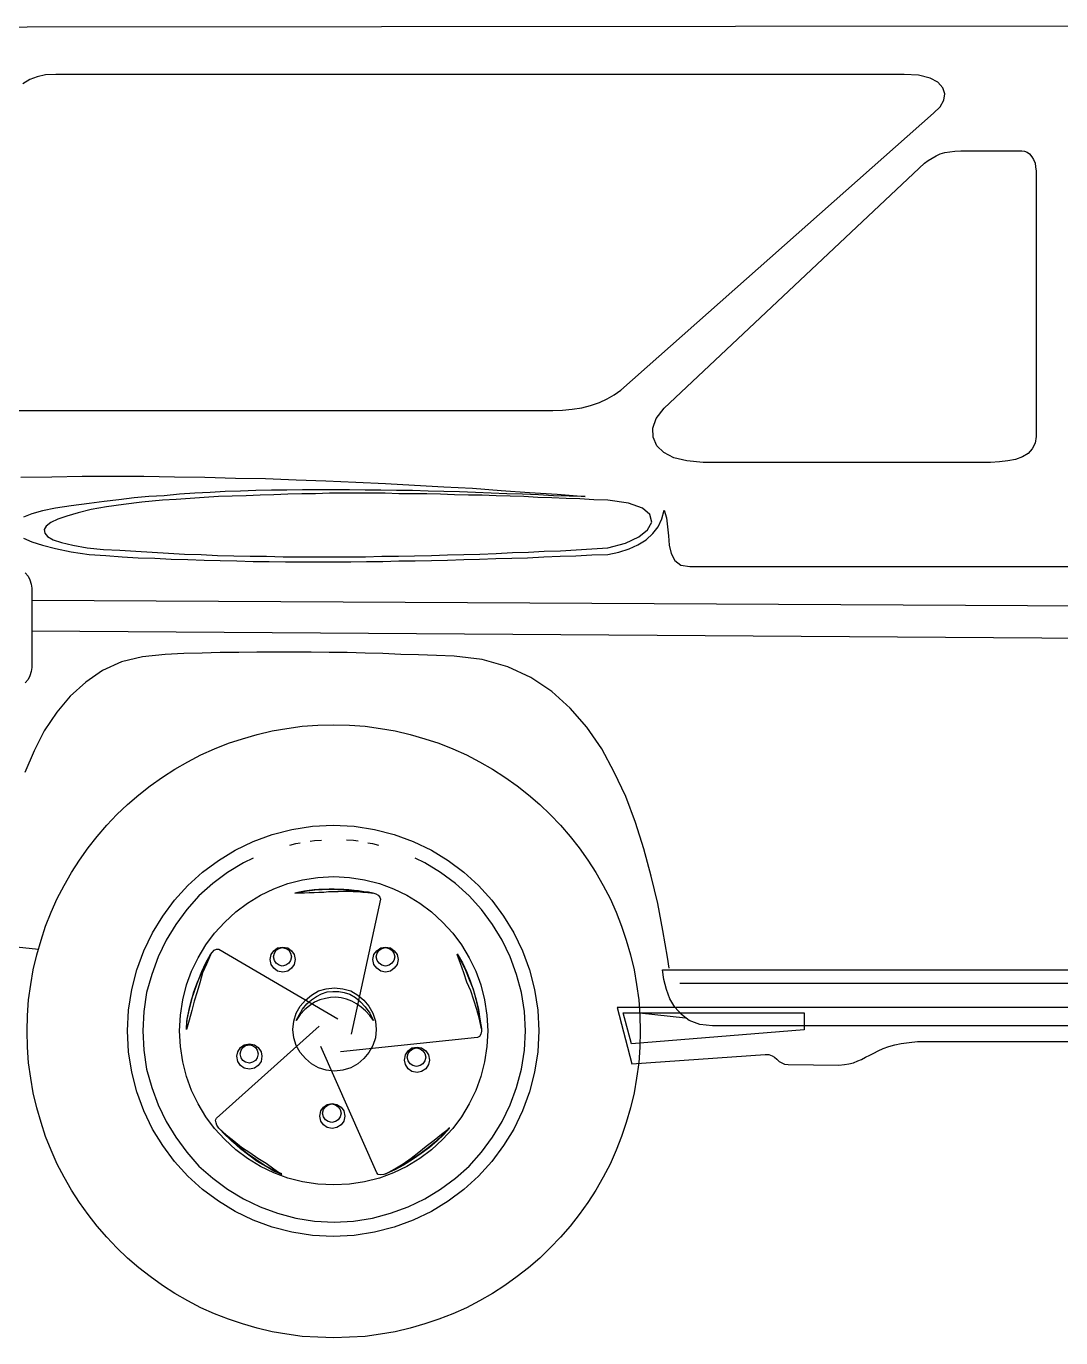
# Model space of a CAD drawing. Extents: x 81.2 to 102.2, y 189 to 198.5.
# Drawn here: x 98.773 to 99.991, y 194.16 to 195.705 of the extents above; entities that cross this region are included whole.
import ezdxf

# ---------------------------------------------------------------- set-up
doc = ezdxf.new("R2010")
doc.units = 0
doc.layers.get('0').update_dxf_attribs({"linetype": 'CONTINUOUS'})

msp = doc.modelspace()

# ---------------------------------------------------------------- linework, layer by layer
for p, q in [((100.0292, 195.7047), (98.7737, 195.7036)), ((98.7737, 195.7036), (98.7628, 195.703)), ((98.7857, 195.6452), (98.777, 195.642)), ((98.7955, 195.6474), (98.7857, 195.6452)), ((98.8075, 195.6479), (98.7955, 195.6474)), ((99.8067, 195.6479), (98.8075, 195.6479)), ((99.8236, 195.6469), (99.8067, 195.6479)), ((99.8373, 195.6436), (99.8236, 195.6469)), ((99.8465, 195.6387), (99.8373, 195.6436)), ((98.777, 195.642), (98.7688, 195.637)), ((99.8525, 195.6321), (99.8465, 195.6387)), ((99.8547, 195.625), (99.8525, 195.6321)), ((99.8493, 195.6098), (99.8536, 195.6174)), ((99.8536, 195.6174), (99.8547, 195.625)), ((99.4729, 195.276), (99.8416, 195.6021)), ((99.8416, 195.6021), (99.8493, 195.6098)), ((99.84, 195.5492), (99.8444, 195.552)), ((99.8444, 195.552), (99.8493, 195.5542)), ((99.8493, 195.5542), (99.8547, 195.5558)), ((99.8547, 195.5558), (99.8607, 195.5569)), ((99.8607, 195.5569), (99.8667, 195.5574)), ((99.8667, 195.5574), (99.8738, 195.558)), ((99.8738, 195.558), (99.9453, 195.558)), ((99.9453, 195.558), (99.9485, 195.5574)), ((99.9485, 195.5574), (99.9518, 195.5563)), ((99.9518, 195.5563), (99.9545, 195.5542)), ((99.9545, 195.5542), (99.9573, 195.5509)), ((99.9573, 195.5509), (99.9594, 195.5476)), ((99.5242, 195.2547), (99.8307, 195.5432)), ((99.8307, 195.5432), (99.8351, 195.5465)), ((99.8351, 195.5465), (99.84, 195.5492)), ((99.9594, 195.5476), (99.9611, 195.5432)), ((99.9611, 195.5432), (99.9616, 195.5389)), ((99.9616, 195.5389), (99.9622, 195.534)), ((99.9622, 195.534), (99.9622, 195.2215)), ((99.4653, 195.2705), (99.4729, 195.276)), ((99.4271, 195.2553), (99.4375, 195.258)), ((99.4375, 195.258), (99.4479, 195.2613)), ((99.4479, 195.2613), (99.4571, 195.2656)), ((99.4571, 195.2656), (99.4653, 195.2705)), ((98.5588, 195.252), (99.3928, 195.252)), ((99.3928, 195.252), (99.4042, 195.2525)), ((99.4042, 195.2525), (99.4157, 195.2536)), ((99.4157, 195.2536), (99.4271, 195.2553)), ((99.5106, 195.2313), (99.5149, 195.2427)), ((99.5149, 195.2427), (99.5242, 195.2547)), ((99.5111, 195.2204), (99.5106, 195.2313)), ((99.5155, 195.2105), (99.5111, 195.2204)), ((99.5237, 195.2024), (99.5155, 195.2105)), ((99.9611, 195.2133), (99.9578, 195.2067)), ((99.9622, 195.2215), (99.9611, 195.2133)), ((99.5357, 195.1964), (99.5237, 195.2024)), ((99.5509, 195.1925), (99.5357, 195.1964)), ((99.9463, 195.1974), (99.9382, 195.1942)), ((99.9529, 195.2013), (99.9463, 195.1974)), ((99.9578, 195.2067), (99.9529, 195.2013)), ((99.57, 195.1909), (99.5509, 195.1925)), ((99.9087, 195.1909), (99.57, 195.1909)), ((99.9191, 195.1915), (99.9087, 195.1909)), ((99.9289, 195.1925), (99.9191, 195.1915)), ((99.9382, 195.1942), (99.9289, 195.1925)), ((98.7661, 195.1734), (98.8026, 195.174)), ((98.8026, 195.174), (98.8386, 195.1745)), ((98.8386, 195.1745), (98.8752, 195.1745)), ((98.8752, 195.1745), (98.9112, 195.1745)), ((98.9112, 195.1745), (98.9472, 195.174)), ((98.9472, 195.174), (98.9832, 195.1734)), ((98.9832, 195.1734), (99.0191, 195.1724)), ((99.0191, 195.1724), (99.0546, 195.1718)), ((99.0546, 195.1718), (99.0906, 195.1702)), ((99.0906, 195.1702), (99.1255, 195.1691)), ((99.1255, 195.1691), (99.161, 195.1675)), ((99.161, 195.1675), (99.1959, 195.1658)), ((99.1959, 195.1658), (99.2302, 195.1642)), ((99.2302, 195.1642), (99.2646, 195.162)), ((98.8997, 195.1489), (98.8817, 195.1467)), ((98.9172, 195.1505), (98.8997, 195.1489)), ((98.9352, 195.1516), (98.9172, 195.1505)), ((98.9532, 195.1533), (98.9352, 195.1516)), ((98.9657, 195.1484), (98.9493, 195.1473)), ((98.9712, 195.1544), (98.9532, 195.1533)), ((98.9821, 195.1494), (98.9657, 195.1484)), ((98.9892, 195.1555), (98.9712, 195.1544)), ((98.999, 195.1505), (98.9821, 195.1494)), ((99.0071, 195.1565), (98.9892, 195.1555)), ((99.0153, 195.1511), (98.999, 195.1505)), ((99.0252, 195.1571), (99.0071, 195.1565)), ((99.0317, 195.1516), (99.0153, 195.1511)), ((99.0431, 195.1576), (99.0252, 195.1571)), ((99.0481, 195.1522), (99.0317, 195.1516)), ((99.0617, 195.1582), (99.0431, 195.1576)), ((99.0644, 195.1527), (99.0481, 195.1522)), ((99.0797, 195.1582), (99.0617, 195.1582)), ((99.0808, 195.1533), (99.0644, 195.1527)), ((99.0982, 195.1587), (99.0797, 195.1582)), ((99.0971, 195.1538), (99.0808, 195.1533)), ((99.1135, 195.1538), (99.0971, 195.1538)), ((99.1168, 195.1587), (99.0982, 195.1587)), ((99.1299, 195.1544), (99.1135, 195.1538)), ((99.1348, 195.1587), (99.1168, 195.1587)), ((99.1462, 195.1544), (99.1299, 195.1544)), ((99.1533, 195.1587), (99.1348, 195.1587)), ((99.1626, 195.1544), (99.1462, 195.1544)), ((99.1719, 195.1582), (99.1533, 195.1587)), ((99.179, 195.1544), (99.1626, 195.1544)), ((99.1904, 195.1582), (99.1719, 195.1582)), ((99.1953, 195.1544), (99.179, 195.1544)), ((99.209, 195.1576), (99.1904, 195.1582)), ((99.2117, 195.1538), (99.1953, 195.1544)), ((99.2275, 195.1576), (99.209, 195.1576)), ((99.228, 195.1538), (99.2117, 195.1538)), ((99.246, 195.1571), (99.2275, 195.1576)), ((99.2444, 195.1538), (99.228, 195.1538)), ((99.2608, 195.1533), (99.2444, 195.1538)), ((99.2646, 195.1565), (99.246, 195.1571)), ((99.2771, 195.1527), (99.2608, 195.1533)), ((99.2646, 195.162), (99.2984, 195.1604)), ((99.2831, 195.156), (99.2646, 195.1565)), ((99.2935, 195.1522), (99.2771, 195.1527)), ((99.3017, 195.1555), (99.2831, 195.156)), ((99.3099, 195.1522), (99.2935, 195.1522)), ((99.2984, 195.1604), (99.3322, 195.1576)), ((99.3202, 195.1544), (99.3017, 195.1555)), ((99.3262, 195.1516), (99.3099, 195.1522)), ((99.3388, 195.1538), (99.3202, 195.1544)), ((99.3426, 195.1511), (99.3262, 195.1516)), ((99.3322, 195.1576), (99.3655, 195.1555)), ((99.3573, 195.1533), (99.3388, 195.1538)), ((99.3589, 195.1505), (99.3426, 195.1511)), ((99.3759, 195.1527), (99.3573, 195.1533)), ((99.3753, 195.1494), (99.3589, 195.1505)), ((99.3655, 195.1555), (99.3982, 195.1533)), ((99.3917, 195.1489), (99.3753, 195.1494)), ((99.3938, 195.1516), (99.3759, 195.1527)), ((99.4086, 195.1484), (99.3917, 195.1489)), ((99.4124, 195.1511), (99.3938, 195.1516)), ((99.3982, 195.1533), (99.4309, 195.1505)), ((99.4249, 195.1478), (99.4086, 195.1484)), ((99.4309, 195.1505), (99.4124, 195.1511)), ((98.7917, 195.1336), (98.7792, 195.1304)), ((98.807, 195.1369), (98.7917, 195.1336)), ((98.8255, 195.1396), (98.807, 195.1369)), ((98.8468, 195.1424), (98.8255, 195.1396)), ((98.849, 195.1353), (98.8337, 195.1315)), ((98.8643, 195.1446), (98.8468, 195.1424)), ((98.867, 195.1385), (98.849, 195.1353)), ((98.8817, 195.1467), (98.8643, 195.1446)), ((98.8872, 195.1413), (98.867, 195.1385)), ((98.909, 195.144), (98.8872, 195.1413)), ((98.933, 195.1462), (98.909, 195.144)), ((98.9493, 195.1473), (98.933, 195.1462)), ((99.4413, 195.1467), (99.4249, 195.1478)), ((99.4577, 195.1462), (99.4413, 195.1467)), ((99.4822, 195.1429), (99.4577, 195.1462)), ((99.4986, 195.1369), (99.4822, 195.1429)), ((99.5073, 195.1293), (99.4986, 195.1369)), ((99.5215, 195.1244), (99.5242, 195.1347)), ((99.5242, 195.1347), (99.5269, 195.1254)), ((98.7792, 195.1304), (98.7694, 195.1265)), ((98.8015, 195.12), (98.7961, 195.1156)), ((98.8097, 195.1238), (98.8015, 195.12)), ((98.8206, 195.1276), (98.8097, 195.1238)), ((98.8337, 195.1315), (98.8206, 195.1276)), ((99.5046, 195.1113), (99.5095, 195.1206)), ((99.5095, 195.1206), (99.5073, 195.1293)), ((99.5171, 195.1151), (99.5215, 195.1244)), ((99.5269, 195.1254), (99.528, 195.1151)), ((98.7961, 195.1156), (98.7939, 195.1118)), ((98.7939, 195.1118), (98.7944, 195.1075)), ((98.7944, 195.1075), (98.7977, 195.1036)), ((98.7977, 195.1036), (98.8043, 195.0998)), ((99.4784, 195.0955), (99.4942, 195.1031)), ((99.4942, 195.1031), (99.5046, 195.1113)), ((99.5029, 195.0998), (99.5106, 195.1069)), ((99.5106, 195.1069), (99.5171, 195.1151)), ((99.528, 195.1151), (99.5291, 195.1042)), ((99.5291, 195.1042), (99.5302, 195.0933)), ((98.7694, 195.1015), (98.7792, 195.0971)), ((98.7792, 195.0971), (98.7917, 195.0933)), ((98.7917, 195.0933), (98.807, 195.0895)), ((98.8043, 195.0998), (98.8141, 195.0966)), ((98.807, 195.0895), (98.8255, 195.0856)), ((98.8141, 195.0966), (98.8277, 195.0933)), ((98.8277, 195.0933), (98.8446, 195.09)), ((98.8446, 195.09), (98.8637, 195.0884)), ((98.8637, 195.0884), (98.8828, 195.0873)), ((98.8828, 195.0873), (98.9019, 195.0862)), ((98.9019, 195.0862), (98.921, 195.0851)), ((99.3644, 195.0851), (99.3829, 195.0862)), ((99.3829, 195.0862), (99.402, 195.0867)), ((99.402, 195.0867), (99.4206, 195.0878)), ((99.4206, 195.0878), (99.4391, 195.0889)), ((99.4391, 195.0889), (99.4577, 195.09)), ((99.4577, 195.09), (99.4784, 195.0955)), ((99.4708, 195.0851), (99.4828, 195.0889)), ((99.4828, 195.0889), (99.4931, 195.0938)), ((99.4931, 195.0938), (99.5029, 195.0998)), ((99.5302, 195.0933), (99.5324, 195.0835)), ((98.8255, 195.0856), (98.8468, 195.0824)), ((98.8468, 195.0824), (98.8665, 195.0813)), ((98.8665, 195.0813), (98.8855, 195.0796)), ((98.8855, 195.0796), (98.9046, 195.0785)), ((98.9046, 195.0785), (98.9243, 195.078)), ((98.921, 195.0851), (98.9401, 195.084)), ((98.9243, 195.078), (98.9433, 195.0769)), ((98.9401, 195.084), (98.9592, 195.0829)), ((98.9433, 195.0769), (98.963, 195.0764)), ((98.9592, 195.0829), (98.9788, 195.0824)), ((98.963, 195.0764), (98.9821, 195.0758)), ((98.9788, 195.0824), (98.9979, 195.0813)), ((98.9821, 195.0758), (99.0012, 195.0753)), ((98.9979, 195.0813), (99.017, 195.0807)), ((99.0012, 195.0753), (99.0208, 195.0747)), ((99.017, 195.0807), (99.0366, 195.0802)), ((99.0208, 195.0747), (99.0399, 195.0742)), ((99.0366, 195.0802), (99.0557, 195.0802)), ((99.0399, 195.0742), (99.059, 195.0742)), ((99.0557, 195.0802), (99.0753, 195.0796)), ((99.059, 195.0742), (99.0781, 195.0736)), ((99.0753, 195.0796), (99.095, 195.0796)), ((99.0781, 195.0736), (99.0971, 195.0736)), ((99.095, 195.0796), (99.1141, 195.0796)), ((99.0971, 195.0736), (99.1162, 195.0736)), ((99.1141, 195.0796), (99.1337, 195.0796)), ((99.1162, 195.0736), (99.1353, 195.0736)), ((99.1337, 195.0796), (99.1528, 195.0796)), ((99.1353, 195.0736), (99.155, 195.0736)), ((99.1528, 195.0796), (99.1724, 195.0796)), ((99.155, 195.0736), (99.1735, 195.0742)), ((99.1724, 195.0796), (99.1915, 195.0802)), ((99.1735, 195.0742), (99.1926, 195.0742)), ((99.1915, 195.0802), (99.2111, 195.0802)), ((99.1926, 195.0742), (99.2117, 195.0747)), ((99.2111, 195.0802), (99.2302, 195.0807)), ((99.2117, 195.0747), (99.2308, 195.0747)), ((99.2302, 195.0807), (99.2499, 195.0813)), ((99.2308, 195.0747), (99.2499, 195.0753)), ((99.2499, 195.0813), (99.2689, 195.0818)), ((99.2499, 195.0753), (99.2689, 195.0758)), ((99.2689, 195.0818), (99.2881, 195.0824)), ((99.2689, 195.0758), (99.2881, 195.0764)), ((99.2881, 195.0824), (99.3071, 195.0829)), ((99.2881, 195.0764), (99.3066, 195.0769)), ((99.3066, 195.0769), (99.3257, 195.0775)), ((99.3071, 195.0829), (99.3262, 195.0835)), ((99.3257, 195.0775), (99.3448, 195.078)), ((99.3262, 195.0835), (99.3453, 195.0846)), ((99.3448, 195.078), (99.3633, 195.0785)), ((99.3453, 195.0846), (99.3644, 195.0851)), ((99.3633, 195.0785), (99.3824, 195.0796)), ((99.3824, 195.0796), (99.4015, 195.0802)), ((99.4015, 195.0802), (99.42, 195.0807)), ((99.42, 195.0807), (99.4391, 195.0818)), ((99.4391, 195.0818), (99.4577, 195.0824)), ((99.4577, 195.0824), (99.4708, 195.0851)), ((99.5324, 195.0835), (99.5367, 195.0753)), ((99.5367, 195.0753), (99.5438, 195.0698)), ((98.7715, 195.0606), (98.7748, 195.0567)), ((98.7748, 195.0567), (98.777, 195.0524)), ((99.5438, 195.0698), (99.5542, 195.0682)), ((99.5542, 195.0682), (102.1023, 195.0682)), ((98.777, 195.0524), (98.7786, 195.0475)), ((98.7786, 195.0475), (98.7792, 195.0426)), ((98.7792, 195.0426), (98.7792, 194.9493)), ((98.7792, 195.0286), (102.1105, 195.0109)), ((102.0467, 194.9699), (98.7792, 194.9919)), ((98.9363, 194.9646), (98.9095, 194.9618)), ((98.9581, 194.9656), (98.9363, 194.9646)), ((98.9799, 194.9662), (98.9581, 194.9656)), ((99.0012, 194.9667), (98.9799, 194.9662)), ((99.023, 194.9667), (99.0012, 194.9667)), ((99.0442, 194.9673), (99.023, 194.9667)), ((99.0655, 194.9673), (99.0442, 194.9673)), ((99.0868, 194.9673), (99.0655, 194.9673)), ((99.1081, 194.9673), (99.0868, 194.9673)), ((99.1293, 194.9667), (99.1081, 194.9673)), ((99.1506, 194.9667), (99.1293, 194.9667)), ((99.1719, 194.9662), (99.1506, 194.9667)), ((99.1926, 194.9656), (99.1719, 194.9662)), ((99.2139, 194.9646), (99.1926, 194.9656)), ((99.2346, 194.964), (99.2139, 194.9646)), ((99.2559, 194.9635), (99.2346, 194.964)), ((99.2766, 194.9624), (99.2559, 194.9635)), ((98.7792, 194.9493), (98.7786, 194.9444)), ((98.885, 194.9558), (98.8626, 194.9455)), ((98.9095, 194.9618), (98.885, 194.9558)), ((99.3099, 194.9586), (99.2766, 194.9624)), ((99.3398, 194.9498), (99.3099, 194.9586)), ((99.3671, 194.9373), (99.3398, 194.9498)), ((98.7748, 194.9351), (98.7715, 194.9313)), ((98.777, 194.9395), (98.7748, 194.9351)), ((98.7786, 194.9444), (98.777, 194.9395)), ((98.843, 194.9318), (98.8244, 194.9155)), ((98.8626, 194.9455), (98.843, 194.9318)), ((99.3917, 194.9209), (99.3671, 194.9373)), ((99.4135, 194.9013), (99.3917, 194.9209)), ((98.8244, 194.9155), (98.8086, 194.8964)), ((99.4331, 194.8789), (99.4135, 194.9013)), ((98.8086, 194.8964), (98.7939, 194.8746)), ((98.7939, 194.8746), (98.7819, 194.8511)), ((99.0273, 194.8653), (99.0448, 194.8702)), ((99.0448, 194.8702), (99.0622, 194.8746)), ((99.0622, 194.8746), (99.0797, 194.8773)), ((99.0797, 194.8773), (99.0977, 194.88)), ((99.0977, 194.88), (99.1162, 194.8811)), ((99.1162, 194.8811), (99.1348, 194.8817)), ((99.1348, 194.8817), (99.1533, 194.8811)), ((99.1533, 194.8811), (99.1719, 194.88)), ((99.1719, 194.88), (99.1899, 194.8773)), ((99.1899, 194.8773), (99.2073, 194.8746)), ((99.2073, 194.8746), (99.2248, 194.8702)), ((99.2248, 194.8702), (99.2422, 194.8653)), ((99.4506, 194.8533), (99.4331, 194.8789)), ((98.9946, 194.8533), (99.011, 194.8599)), ((99.011, 194.8599), (99.0273, 194.8653)), ((99.2422, 194.8653), (99.2586, 194.8599)), ((99.2586, 194.8599), (99.275, 194.8533)), ((98.7819, 194.8511), (98.771, 194.8255)), ((98.963, 194.838), (98.9783, 194.8462)), ((98.9783, 194.8462), (98.9946, 194.8533)), ((99.275, 194.8533), (99.2913, 194.8462)), ((99.2913, 194.8462), (99.3066, 194.838)), ((99.4653, 194.826), (99.4506, 194.8533)), ((98.933, 194.82), (98.9477, 194.8293)), ((98.9477, 194.8293), (98.963, 194.838)), ((99.3066, 194.838), (99.3219, 194.8293)), ((99.3219, 194.8293), (99.3366, 194.82)), ((99.4789, 194.7971), (99.4653, 194.826)), ((98.9052, 194.7993), (98.9188, 194.8097)), ((98.9188, 194.8097), (98.933, 194.82)), ((99.3366, 194.82), (99.3508, 194.8097)), ((99.3508, 194.8097), (99.3644, 194.7993)), ((98.8921, 194.7879), (98.9052, 194.7993)), ((99.3644, 194.7993), (99.3775, 194.7879)), ((99.4904, 194.7666), (99.4789, 194.7971)), ((98.8795, 194.7759), (98.8921, 194.7879)), ((99.3775, 194.7879), (99.39, 194.7759)), ((98.8561, 194.7502), (98.8675, 194.7633)), ((98.8675, 194.7633), (98.8795, 194.7759)), ((99.0857, 194.7584), (99.1097, 194.7622)), ((99.1097, 194.7622), (99.1342, 194.7633)), ((99.1342, 194.7633), (99.1588, 194.7622)), ((99.1588, 194.7622), (99.1828, 194.7584)), ((99.39, 194.7759), (99.402, 194.7633)), ((99.402, 194.7633), (99.4135, 194.7502)), ((99.5002, 194.7355), (99.4904, 194.7666)), ((98.8457, 194.7366), (98.8561, 194.7502)), ((99.0399, 194.7442), (99.0622, 194.7524)), ((99.0622, 194.7524), (99.0857, 194.7584)), ((99.1828, 194.7584), (99.2062, 194.7524)), ((99.2062, 194.7524), (99.2286, 194.7442)), ((99.4135, 194.7502), (99.4239, 194.7366)), ((98.8354, 194.7224), (98.8457, 194.7366)), ((98.999, 194.7219), (99.0186, 194.7339)), ((99.0186, 194.7339), (99.0399, 194.7442)), ((99.083, 194.7399), (99.0901, 194.742)), ((99.0901, 194.742), (99.0955, 194.7426)), ((99.0955, 194.7426), (99.0955, 194.7426)), ((99.107, 194.7448), (99.1124, 194.7453)), ((99.1124, 194.7453), (99.1206, 194.7459)), ((99.1206, 194.7459), (99.1206, 194.7459)), ((99.1582, 194.7453), (99.1501, 194.7459)), ((99.1501, 194.7459), (99.1501, 194.7459)), ((99.1637, 194.7448), (99.1582, 194.7453)), ((99.1751, 194.7426), (99.1806, 194.742)), ((99.1806, 194.742), (99.1877, 194.7399)), ((99.1877, 194.7399), (99.1877, 194.7399)), ((99.2286, 194.7442), (99.2499, 194.7339)), ((99.2499, 194.7339), (99.2695, 194.7219)), ((99.4239, 194.7366), (99.4342, 194.7224)), ((99.5089, 194.7033), (99.5002, 194.7355)), ((98.8261, 194.7077), (98.8354, 194.7224)), ((98.9804, 194.7082), (98.999, 194.7219)), ((99.0284, 194.7191), (99.0099, 194.7077)), ((99.0399, 194.7246), (99.0284, 194.7191)), ((99.2422, 194.7191), (99.2308, 194.7246)), ((99.2308, 194.7246), (99.2308, 194.7246)), ((99.2608, 194.7077), (99.2422, 194.7191)), ((99.2695, 194.7219), (99.2881, 194.7082)), ((99.4342, 194.7224), (99.4435, 194.7077)), ((98.8174, 194.6924), (98.8261, 194.7077)), ((98.963, 194.6924), (98.9804, 194.7082)), ((99.0099, 194.7077), (98.9924, 194.6946)), ((99.0982, 194.699), (99.1162, 194.7017)), ((99.1162, 194.7017), (99.1348, 194.7028)), ((99.1348, 194.7028), (99.1533, 194.7017)), ((99.1533, 194.7017), (99.1713, 194.699)), ((99.2782, 194.6946), (99.2608, 194.7077)), ((99.2881, 194.7082), (99.3055, 194.6924)), ((99.4435, 194.7077), (99.4522, 194.6924)), ((99.5166, 194.6712), (99.5089, 194.7033)), ((98.8092, 194.6771), (98.8174, 194.6924)), ((98.9472, 194.675), (98.963, 194.6924)), ((98.9924, 194.6946), (98.9761, 194.6804)), ((99.0486, 194.681), (99.0644, 194.6886)), ((99.0644, 194.6886), (99.0808, 194.6946)), ((99.0808, 194.6946), (99.0982, 194.699)), ((99.089, 194.6837), (99.0944, 194.6848)), ((99.0939, 194.6843), (99.0988, 194.6853)), ((99.0944, 194.6848), (99.1004, 194.6859)), ((99.0988, 194.6853), (99.1037, 194.6859)), ((99.1004, 194.6859), (99.1059, 194.687)), ((99.1037, 194.6859), (99.1097, 194.687)), ((99.1059, 194.687), (99.1119, 194.6875)), ((99.1097, 194.687), (99.1152, 194.6875)), ((99.1119, 194.6875), (99.1173, 194.6881)), ((99.1152, 194.6875), (99.1211, 194.6875)), ((99.1173, 194.6881), (99.1233, 194.6881)), ((99.1211, 194.6875), (99.1272, 194.6881)), ((99.1233, 194.6881), (99.1293, 194.6886)), ((99.1288, 194.6848), (99.1233, 194.6843)), ((99.1272, 194.6881), (99.1337, 194.6881)), ((99.1348, 194.6848), (99.1288, 194.6848)), ((99.1293, 194.6886), (99.1353, 194.6886)), ((99.1337, 194.6881), (99.1397, 194.6875)), ((99.1402, 194.6848), (99.1348, 194.6848)), ((99.1353, 194.6886), (99.1413, 194.6881)), ((99.1397, 194.6875), (99.1457, 194.6875)), ((99.1462, 194.6853), (99.1402, 194.6848)), ((99.1413, 194.6881), (99.1468, 194.6881)), ((99.1457, 194.6875), (99.1522, 194.687)), ((99.1517, 194.6853), (99.1462, 194.6853)), ((99.1468, 194.6881), (99.1528, 194.6875)), ((99.1577, 194.6848), (99.1517, 194.6853)), ((99.1522, 194.687), (99.1582, 194.6864)), ((99.1528, 194.6875), (99.1588, 194.687)), ((99.1637, 194.6848), (99.1577, 194.6848)), ((99.1582, 194.6864), (99.1642, 194.6859)), ((99.1588, 194.687), (99.1642, 194.6864)), ((99.1691, 194.6843), (99.1637, 194.6848)), ((99.1642, 194.6864), (99.1702, 194.6853)), ((99.1642, 194.6859), (99.1702, 194.6853)), ((99.1702, 194.6853), (99.1757, 194.6843)), ((99.1702, 194.6853), (99.1757, 194.6848)), ((99.1713, 194.699), (99.1888, 194.6946)), ((99.1757, 194.6848), (99.1811, 194.6837)), ((99.1888, 194.6946), (99.2051, 194.6886)), ((99.2051, 194.6886), (99.221, 194.681)), ((99.2946, 194.6804), (99.2782, 194.6946)), ((99.3055, 194.6924), (99.3213, 194.675)), ((99.4522, 194.6924), (99.4604, 194.6771)), ((98.8021, 194.6608), (98.8092, 194.6771)), ((98.9335, 194.6564), (98.9472, 194.675)), ((98.9761, 194.6804), (98.9619, 194.6641)), ((99.0197, 194.6613), (99.0333, 194.6717)), ((99.0333, 194.6717), (99.0486, 194.681)), ((99.089, 194.6832), (99.0939, 194.6843)), ((99.0944, 194.6832), (99.089, 194.6832)), ((99.1004, 194.6832), (99.0944, 194.6832)), ((99.1059, 194.6837), (99.1004, 194.6832)), ((99.1119, 194.6837), (99.1059, 194.6837)), ((99.1173, 194.6843), (99.1119, 194.6837)), ((99.1233, 194.6843), (99.1173, 194.6843)), ((99.1899, 194.6761), (99.1555, 194.5173)), ((99.1751, 194.6837), (99.1691, 194.6843)), ((99.1811, 194.6832), (99.1751, 194.6837)), ((99.1757, 194.6843), (99.1811, 194.6832)), ((99.1811, 194.6837), (99.1844, 194.6826)), ((99.1844, 194.6826), (99.1871, 194.681)), ((99.1871, 194.681), (99.1893, 194.6788)), ((99.1893, 194.6788), (99.1899, 194.6761)), ((99.221, 194.681), (99.2362, 194.6717)), ((99.2362, 194.6717), (99.2499, 194.6613)), ((99.3088, 194.6641), (99.2946, 194.6804)), ((99.3213, 194.675), (99.3349, 194.6564)), ((99.4604, 194.6771), (99.4675, 194.6608)), ((99.5226, 194.6395), (99.5166, 194.6712)), ((98.7955, 194.6444), (98.8021, 194.6608)), ((98.9215, 194.6368), (98.9335, 194.6564)), ((98.9619, 194.6641), (98.9488, 194.6466)), ((99.0066, 194.6493), (99.0197, 194.6613)), ((99.2499, 194.6613), (99.263, 194.6493)), ((99.3219, 194.6466), (99.3088, 194.6641)), ((99.3349, 194.6564), (99.3469, 194.6368)), ((99.4675, 194.6608), (99.474, 194.6444)), ((98.7901, 194.6281), (98.7955, 194.6444)), ((98.9488, 194.6466), (98.9373, 194.6281)), ((98.9946, 194.6363), (99.0066, 194.6493)), ((99.263, 194.6493), (99.275, 194.6363)), ((99.3333, 194.6281), (99.3219, 194.6466)), ((99.474, 194.6444), (99.4795, 194.6281)), ((99.528, 194.6079), (99.5226, 194.6395)), ((98.7383, 194.6226), (98.7871, 194.6174)), ((98.7852, 194.6106), (98.7901, 194.6281)), ((98.9112, 194.6155), (98.9215, 194.6368)), ((98.9373, 194.6281), (98.9281, 194.6084)), ((98.975, 194.6073), (98.9842, 194.6226)), ((98.9842, 194.6226), (98.9946, 194.6363)), ((99.275, 194.6363), (99.2853, 194.6226)), ((99.2853, 194.6226), (99.2946, 194.6073)), ((99.3426, 194.6084), (99.3333, 194.6281)), ((99.3469, 194.6368), (99.3573, 194.6155)), ((99.4795, 194.6281), (99.4844, 194.6106)), ((98.7808, 194.5932), (98.7852, 194.6106)), ((98.903, 194.5932), (98.9112, 194.6155)), ((98.9281, 194.6084), (98.9204, 194.5877)), ((98.9673, 194.5915), (98.975, 194.6073)), ((98.9842, 194.6013), (98.9897, 194.6112)), ((98.9842, 194.6008), (98.9897, 194.6106)), ((98.9897, 194.6106), (98.9848, 194.5997)), ((98.9897, 194.6112), (98.9919, 194.6139)), ((98.9919, 194.6139), (98.9941, 194.6161)), ((98.9941, 194.6161), (98.9968, 194.6172)), ((98.9968, 194.6172), (98.9995, 194.6172)), ((98.9995, 194.6172), (99.1397, 194.5354)), ((99.0601, 194.6052), (99.0612, 194.6112)), ((99.0612, 194.6112), (99.0644, 194.6155)), ((99.0639, 194.6084), (99.065, 194.6128)), ((99.065, 194.6041), (99.0639, 194.6084)), ((99.0644, 194.6155), (99.0688, 194.6188)), ((99.065, 194.6128), (99.0671, 194.6161)), ((99.0671, 194.6161), (99.0704, 194.6183)), ((99.0688, 194.6188), (99.0748, 194.6199)), ((99.0704, 194.6183), (99.0742, 194.6193)), ((99.0742, 194.6193), (99.0786, 194.6183)), ((99.0748, 194.6199), (99.0808, 194.6188)), ((99.0786, 194.6183), (99.0819, 194.6161)), ((99.0808, 194.6188), (99.0852, 194.6155)), ((99.0819, 194.6161), (99.0841, 194.6128)), ((99.0841, 194.6128), (99.0852, 194.6084)), ((99.0852, 194.6084), (99.0841, 194.6041)), ((99.0852, 194.6155), (99.0884, 194.6112)), ((99.0884, 194.6112), (99.0895, 194.6052)), ((99.1811, 194.6052), (99.1822, 194.6112)), ((99.1822, 194.6112), (99.1855, 194.6155)), ((99.185, 194.6084), (99.1861, 194.6128)), ((99.1861, 194.6041), (99.185, 194.6084)), ((99.1855, 194.6155), (99.1904, 194.6188)), ((99.1861, 194.6128), (99.1882, 194.6161)), ((99.1882, 194.6161), (99.1915, 194.6183)), ((99.1904, 194.6188), (99.1959, 194.6199)), ((99.1915, 194.6183), (99.1959, 194.6193)), ((99.1959, 194.6199), (99.2019, 194.6188)), ((99.1959, 194.6193), (99.2002, 194.6183)), ((99.2002, 194.6183), (99.2035, 194.6161)), ((99.2019, 194.6188), (99.2062, 194.6155)), ((99.2035, 194.6161), (99.2057, 194.6128)), ((99.2057, 194.6128), (99.2068, 194.6084)), ((99.2068, 194.6084), (99.2057, 194.6041)), ((99.2062, 194.6155), (99.2095, 194.6112)), ((99.2095, 194.6112), (99.2106, 194.6052)), ((99.2804, 194.6117), (99.2864, 194.6013)), ((99.2804, 194.6112), (99.2853, 194.6024)), ((99.2842, 194.6003), (99.2804, 194.6112)), ((99.2946, 194.6073), (99.3022, 194.5915)), ((99.3502, 194.5877), (99.3426, 194.6084)), ((99.3573, 194.6155), (99.3655, 194.5932)), ((99.4844, 194.6106), (99.4887, 194.5932)), ((99.5302, 194.5948), (99.528, 194.6079)), ((98.7781, 194.5757), (98.7808, 194.5932)), ((98.897, 194.5697), (98.903, 194.5932)), ((98.9793, 194.591), (98.9842, 194.6013)), ((98.9793, 194.5899), (98.9842, 194.6008)), ((98.9848, 194.5997), (98.9804, 194.5893)), ((99.0612, 194.5992), (99.0601, 194.6052)), ((99.0644, 194.5948), (99.0612, 194.5992)), ((99.0688, 194.5915), (99.0644, 194.5948)), ((99.0671, 194.6008), (99.065, 194.6041)), ((99.0704, 194.5986), (99.0671, 194.6008)), ((99.0742, 194.5975), (99.0704, 194.5986)), ((99.0786, 194.5986), (99.0742, 194.5975)), ((99.0819, 194.6008), (99.0786, 194.5986)), ((99.0852, 194.5948), (99.0808, 194.5915)), ((99.0841, 194.6041), (99.0819, 194.6008)), ((99.0884, 194.5992), (99.0852, 194.5948)), ((99.0895, 194.6052), (99.0884, 194.5992)), ((99.1822, 194.5992), (99.1811, 194.6052)), ((99.1855, 194.5948), (99.1822, 194.5992)), ((99.1904, 194.5915), (99.1855, 194.5948)), ((99.1882, 194.6008), (99.1861, 194.6041)), ((99.1915, 194.5986), (99.1882, 194.6008)), ((99.1959, 194.5975), (99.1915, 194.5986)), ((99.2002, 194.5986), (99.1959, 194.5975)), ((99.2035, 194.6008), (99.2002, 194.5986)), ((99.2062, 194.5948), (99.2019, 194.5915)), ((99.2057, 194.6041), (99.2035, 194.6008)), ((99.2095, 194.5992), (99.2062, 194.5948)), ((99.2106, 194.6052), (99.2095, 194.5992)), ((99.2881, 194.5893), (99.2842, 194.6003)), ((99.2853, 194.6024), (99.2902, 194.5926)), ((99.2864, 194.6013), (99.2913, 194.591)), ((99.2902, 194.5926), (99.2946, 194.5817)), ((99.3655, 194.5932), (99.3715, 194.5697)), ((99.4887, 194.5932), (99.4915, 194.5757)), ((99.522, 194.5932), (101.1375, 194.5932)), ((99.5237, 194.5817), (99.522, 194.5932)), ((98.9204, 194.5877), (98.9144, 194.5664)), ((98.9613, 194.5752), (98.9673, 194.5915)), ((98.9701, 194.567), (98.9744, 194.5784)), ((98.9712, 194.5692), (98.975, 194.5801)), ((98.9772, 194.5779), (98.9739, 194.567)), ((98.9744, 194.5784), (98.9793, 194.5899)), ((98.975, 194.5801), (98.9793, 194.591)), ((98.9804, 194.5893), (98.9772, 194.5779)), ((99.0748, 194.5904), (99.0688, 194.5915)), ((99.0808, 194.5915), (99.0748, 194.5904)), ((99.1959, 194.5904), (99.1904, 194.5915)), ((99.2019, 194.5915), (99.1959, 194.5904)), ((99.2918, 194.5784), (99.2881, 194.5893)), ((99.2913, 194.591), (99.2957, 194.5801)), ((99.2962, 194.5681), (99.2918, 194.5784)), ((99.2946, 194.5817), (99.299, 194.5703)), ((99.2957, 194.5801), (99.2995, 194.5686)), ((99.3022, 194.5915), (99.3082, 194.5752)), ((99.3562, 194.5664), (99.3502, 194.5877)), ((99.5269, 194.5697), (99.5237, 194.5817)), ((99.5427, 194.5773), (101.1135, 194.5773)), ((98.7754, 194.5577), (98.7781, 194.5757)), ((98.8932, 194.5457), (98.897, 194.5697)), ((98.9144, 194.5664), (98.9112, 194.5441)), ((98.957, 194.5577), (98.9613, 194.5752)), ((98.9668, 194.555), (98.9701, 194.567)), ((98.9673, 194.5577), (98.9712, 194.5692)), ((98.9739, 194.567), (98.9706, 194.5561)), ((99.1015, 194.5572), (99.1086, 194.5632)), ((99.1086, 194.5632), (99.1168, 194.5681)), ((99.1086, 194.5577), (99.1146, 194.5615)), ((99.1146, 194.5615), (99.1206, 194.5648)), ((99.1168, 194.5681), (99.1261, 194.5708)), ((99.1206, 194.5648), (99.1272, 194.567)), ((99.1261, 194.5708), (99.1359, 194.5719)), ((99.1272, 194.567), (99.1337, 194.5675)), ((99.1375, 194.561), (99.131, 194.5604)), ((99.1337, 194.5675), (99.1408, 194.5675)), ((99.1359, 194.5719), (99.1457, 194.5708)), ((99.1435, 194.5599), (99.1375, 194.561)), ((99.1408, 194.5675), (99.1473, 194.5664)), ((99.1457, 194.5708), (99.155, 194.5681)), ((99.1473, 194.5664), (99.1539, 194.5642)), ((99.1539, 194.5642), (99.1604, 194.5604)), ((99.155, 194.5681), (99.1632, 194.5632)), ((99.1632, 194.5632), (99.1702, 194.5572)), ((99.3, 194.5572), (99.2962, 194.5681)), ((99.299, 194.5703), (99.3022, 194.5583)), ((99.2995, 194.5686), (99.3028, 194.5577)), ((99.3082, 194.5752), (99.3126, 194.5577)), ((99.3595, 194.5441), (99.3562, 194.5664)), ((99.3715, 194.5697), (99.3753, 194.5457)), ((99.4915, 194.5757), (99.4942, 194.5577)), ((99.5307, 194.5588), (99.5269, 194.5697)), ((98.7743, 194.5392), (98.7754, 194.5577)), ((98.8921, 194.5212), (98.8932, 194.5457)), ((98.9543, 194.5397), (98.957, 194.5577)), ((98.9624, 194.5348), (98.9646, 194.5463)), ((98.9641, 194.5435), (98.9668, 194.555)), ((98.9646, 194.5463), (98.9673, 194.5577)), ((98.9706, 194.5561), (98.9679, 194.5452)), ((99.0906, 194.5419), (99.0955, 194.5501)), ((99.0944, 194.5403), (99.0982, 194.5468)), ((99.0955, 194.5501), (99.1015, 194.5572)), ((99.101, 194.5463), (99.0955, 194.5403)), ((99.0982, 194.5468), (99.1032, 194.5528)), ((99.1064, 194.5506), (99.101, 194.5463)), ((99.1032, 194.5528), (99.1086, 194.5577)), ((99.1124, 194.555), (99.1064, 194.5506)), ((99.1184, 194.5577), (99.1124, 194.555)), ((99.125, 194.5594), (99.1184, 194.5577)), ((99.131, 194.5604), (99.125, 194.5594)), ((99.1501, 194.5583), (99.1435, 194.5599)), ((99.156, 194.5561), (99.1501, 194.5583)), ((99.1615, 194.5528), (99.156, 194.5561)), ((99.1604, 194.5604), (99.1664, 194.5555)), ((99.167, 194.549), (99.1615, 194.5528)), ((99.1664, 194.5555), (99.1719, 194.5495)), ((99.1724, 194.5446), (99.167, 194.549)), ((99.1702, 194.5572), (99.1762, 194.5501)), ((99.1719, 194.5495), (99.1773, 194.5419)), ((99.1762, 194.5501), (99.1811, 194.5419)), ((99.3033, 194.5463), (99.3, 194.5572)), ((99.3022, 194.5583), (99.3049, 194.5463)), ((99.3028, 194.5577), (99.3055, 194.5463)), ((99.3066, 194.5348), (99.3033, 194.5463)), ((99.3049, 194.5463), (99.3071, 194.5348)), ((99.3055, 194.5463), (99.3071, 194.5348)), ((99.3126, 194.5577), (99.3153, 194.5397)), ((99.3753, 194.5457), (99.3764, 194.5212)), ((101.1773, 194.5485), (99.4686, 194.5485)), ((99.4686, 194.5485), (99.486, 194.4824)), ((99.4942, 194.5577), (99.4953, 194.5392)), ((99.5367, 194.549), (99.5307, 194.5588)), ((99.5444, 194.5403), (99.5367, 194.549)), ((98.7737, 194.5206), (98.7743, 194.5392)), ((98.9112, 194.5441), (98.9101, 194.5212)), ((98.9532, 194.5212), (98.9543, 194.5397)), ((98.9613, 194.5234), (98.9624, 194.5348)), ((98.9646, 194.5337), (98.9613, 194.5228)), ((98.9613, 194.5228), (98.9619, 194.5326)), ((98.9619, 194.5326), (98.9641, 194.5435)), ((98.9679, 194.5452), (98.9646, 194.5337)), ((99.0868, 194.5228), (99.0879, 194.5326)), ((99.0879, 194.5326), (99.0906, 194.5419)), ((99.0906, 194.5332), (99.0944, 194.5403)), ((99.0955, 194.5403), (99.0906, 194.5332)), ((99.1773, 194.5392), (99.1724, 194.5446)), ((99.1773, 194.5419), (99.1817, 194.5332)), ((99.1817, 194.5332), (99.1773, 194.5392)), ((99.1811, 194.5419), (99.1839, 194.5326)), ((99.1839, 194.5326), (99.185, 194.5228)), ((99.3088, 194.5234), (99.3066, 194.5348)), ((99.3071, 194.5348), (99.3088, 194.5239)), ((99.3071, 194.5348), (99.3088, 194.5234)), ((99.3153, 194.5397), (99.3164, 194.5212)), ((99.3606, 194.5212), (99.3595, 194.5441)), ((99.4757, 194.5424), (99.6889, 194.5424)), ((99.4855, 194.5059), (99.4757, 194.5424)), ((99.4951, 194.5422), (99.5493, 194.5365)), ((99.4953, 194.5392), (99.4958, 194.5206)), ((99.5536, 194.5332), (99.5444, 194.5403)), ((99.5493, 194.5365), (99.5493, 194.5365)), ((99.5662, 194.5288), (99.5536, 194.5332)), ((99.6889, 194.5424), (99.6889, 194.5223)), ((98.7743, 194.5021), (98.7737, 194.5206)), ((98.8932, 194.4966), (98.8921, 194.5212)), ((98.9101, 194.5212), (98.9112, 194.4983)), ((98.9543, 194.5026), (98.9532, 194.5212)), ((98.9968, 194.4181), (99.1179, 194.5266)), ((99.0879, 194.513), (99.0868, 194.5228)), ((99.185, 194.5228), (99.1839, 194.513)), ((99.3066, 194.5146), (99.3044, 194.5135)), ((99.3082, 194.5173), (99.3066, 194.5146)), ((99.3088, 194.5206), (99.3082, 194.5173)), ((99.3088, 194.5239), (99.3088, 194.5206)), ((99.3164, 194.5212), (99.3153, 194.5026)), ((99.3595, 194.4983), (99.3606, 194.5212)), ((99.3764, 194.5212), (99.3753, 194.4966)), ((99.6889, 194.5223), (99.4855, 194.5059)), ((99.4958, 194.5206), (99.4953, 194.5021)), ((99.5809, 194.5272), (99.5662, 194.5288)), ((101.0933, 194.5272), (99.5809, 194.5272)), ((98.7754, 194.4835), (98.7743, 194.5021)), ((98.957, 194.4846), (98.9543, 194.5026)), ((99.0219, 194.4966), (99.0252, 194.5015)), ((99.0252, 194.5015), (99.0295, 194.5048)), ((99.0257, 194.4983), (99.0279, 194.5015)), ((99.0279, 194.5015), (99.0311, 194.5037)), ((99.0295, 194.5048), (99.0355, 194.5059)), ((99.0311, 194.5037), (99.0355, 194.5048)), ((99.0355, 194.5059), (99.0415, 194.5048)), ((99.0355, 194.5048), (99.0393, 194.5037)), ((99.0393, 194.5037), (99.0426, 194.5015)), ((99.0415, 194.5048), (99.0459, 194.5015)), ((99.0426, 194.5015), (99.0448, 194.4983)), ((99.0459, 194.5015), (99.0492, 194.4966)), ((99.0906, 194.5037), (99.0879, 194.513)), ((99.0955, 194.4955), (99.0906, 194.5037)), ((99.1855, 194.3537), (99.1195, 194.5026)), ((99.3044, 194.5135), (99.143, 194.4966)), ((99.1811, 194.5037), (99.1762, 194.4955)), ((99.1839, 194.513), (99.1811, 194.5037)), ((99.2226, 194.4977), (99.227, 194.501)), ((99.2248, 194.4977), (99.228, 194.4999)), ((99.227, 194.501), (99.233, 194.5021)), ((99.228, 194.4999), (99.2324, 194.501)), ((99.2324, 194.501), (99.2368, 194.4999)), ((99.233, 194.5021), (99.2384, 194.501)), ((99.2368, 194.4999), (99.24, 194.4977)), ((99.2384, 194.501), (99.2433, 194.4977)), ((99.3153, 194.5026), (99.3126, 194.4846)), ((99.4953, 194.5021), (99.4942, 194.4835)), ((99.7762, 194.4977), (99.7822, 194.5005)), ((99.7822, 194.5005), (99.7887, 194.5026)), ((99.7887, 194.5026), (99.7958, 194.5048)), ((99.7958, 194.5048), (99.8034, 194.5064)), ((99.8034, 194.5064), (99.8127, 194.5075)), ((99.8127, 194.5075), (99.8225, 194.5086)), ((99.8225, 194.5086), (99.834, 194.5086)), ((99.834, 194.5086), (100.375, 194.5086)), ((98.7781, 194.4655), (98.7754, 194.4835)), ((98.897, 194.4726), (98.8932, 194.4966)), ((98.9112, 194.4983), (98.9144, 194.4759)), ((98.9613, 194.4672), (98.957, 194.4846)), ((99.0208, 194.4912), (99.0219, 194.4966)), ((99.0219, 194.4852), (99.0208, 194.4912)), ((99.0252, 194.4803), (99.0219, 194.4852)), ((99.0246, 194.4939), (99.0257, 194.4983)), ((99.0257, 194.4895), (99.0246, 194.4939)), ((99.0279, 194.4863), (99.0257, 194.4895)), ((99.0311, 194.4841), (99.0279, 194.4863)), ((99.0355, 194.483), (99.0311, 194.4841)), ((99.0393, 194.4841), (99.0355, 194.483)), ((99.0426, 194.4863), (99.0393, 194.4841)), ((99.0448, 194.4895), (99.0426, 194.4863)), ((99.0448, 194.4983), (99.0459, 194.4939)), ((99.0459, 194.4939), (99.0448, 194.4895)), ((99.0492, 194.4852), (99.0459, 194.4803)), ((99.0492, 194.4966), (99.0502, 194.4912)), ((99.0502, 194.4912), (99.0492, 194.4852)), ((99.1015, 194.4884), (99.0955, 194.4955)), ((99.1086, 194.4824), (99.1015, 194.4884)), ((99.1702, 194.4884), (99.1632, 194.4824)), ((99.1762, 194.4955), (99.1702, 194.4884)), ((99.2182, 194.4868), (99.2193, 194.4928)), ((99.2193, 194.4814), (99.2182, 194.4868)), ((99.2193, 194.4928), (99.2226, 194.4977)), ((99.2215, 194.4901), (99.2226, 194.4944)), ((99.2226, 194.4857), (99.2215, 194.4901)), ((99.2226, 194.4944), (99.2248, 194.4977)), ((99.2248, 194.4824), (99.2226, 194.4857)), ((99.24, 194.4977), (99.2422, 194.4944)), ((99.2422, 194.4857), (99.24, 194.4824)), ((99.2422, 194.4944), (99.2433, 194.4901)), ((99.2433, 194.4901), (99.2422, 194.4857)), ((99.2433, 194.4977), (99.2466, 194.4928)), ((99.2466, 194.4928), (99.2477, 194.4868)), ((99.2477, 194.4868), (99.2466, 194.4814)), ((99.3126, 194.4846), (99.3082, 194.4672)), ((99.3562, 194.4759), (99.3595, 194.4983)), ((99.3753, 194.4966), (99.3715, 194.4726)), ((99.486, 194.4824), (99.6431, 194.4934)), ((99.4942, 194.4835), (99.4915, 194.4655)), ((99.6431, 194.4934), (99.6475, 194.4934)), ((99.6475, 194.4934), (99.6513, 194.4917)), ((99.6513, 194.4917), (99.654, 194.4901)), ((99.654, 194.4901), (99.6567, 194.4879)), ((99.6567, 194.4879), (99.6595, 194.4852)), ((99.6595, 194.4852), (99.6627, 194.4835)), ((99.6627, 194.4835), (99.666, 194.4819)), ((99.7418, 194.4824), (99.7473, 194.4835)), ((99.7473, 194.4835), (99.7522, 194.4857)), ((99.7522, 194.4857), (99.7565, 194.4874)), ((99.7565, 194.4874), (99.7614, 194.4901)), ((99.7614, 194.4901), (99.7664, 194.4923)), ((99.7664, 194.4923), (99.7713, 194.495)), ((99.7713, 194.495), (99.7762, 194.4977)), ((98.903, 194.4492), (98.897, 194.4726)), ((98.9144, 194.4759), (98.9204, 194.4546)), ((99.0295, 194.477), (99.0252, 194.4803)), ((99.0355, 194.4759), (99.0295, 194.477)), ((99.0415, 194.477), (99.0355, 194.4759)), ((99.0459, 194.4803), (99.0415, 194.477)), ((99.1168, 194.4775), (99.1086, 194.4824)), ((99.1261, 194.4748), (99.1168, 194.4775)), ((99.1359, 194.4737), (99.1261, 194.4748)), ((99.1457, 194.4748), (99.1359, 194.4737)), ((99.155, 194.4775), (99.1457, 194.4748)), ((99.1632, 194.4824), (99.155, 194.4775)), ((99.2226, 194.4764), (99.2193, 194.4814)), ((99.227, 194.4732), (99.2226, 194.4764)), ((99.228, 194.4803), (99.2248, 194.4824)), ((99.233, 194.4721), (99.227, 194.4732)), ((99.2324, 194.4792), (99.228, 194.4803)), ((99.2368, 194.4803), (99.2324, 194.4792)), ((99.2384, 194.4732), (99.233, 194.4721)), ((99.24, 194.4824), (99.2368, 194.4803)), ((99.2433, 194.4764), (99.2384, 194.4732)), ((99.2466, 194.4814), (99.2433, 194.4764)), ((99.3502, 194.4546), (99.3562, 194.4759)), ((99.3715, 194.4726), (99.3655, 194.4492)), ((99.666, 194.4819), (99.6704, 194.4814)), ((99.6704, 194.4814), (99.7298, 194.4808)), ((99.7298, 194.4808), (99.7364, 194.4814)), ((99.7364, 194.4814), (99.7418, 194.4824)), ((98.7808, 194.4481), (98.7781, 194.4655)), ((98.9204, 194.4546), (98.9281, 194.4339)), ((98.9673, 194.4508), (98.9613, 194.4672)), ((99.3082, 194.4672), (99.3022, 194.4508)), ((99.3426, 194.4339), (99.3502, 194.4546)), ((99.4915, 194.4655), (99.4887, 194.4481)), ((98.7852, 194.4306), (98.7808, 194.4481)), ((98.9112, 194.4268), (98.903, 194.4492)), ((98.975, 194.435), (98.9673, 194.4508)), ((99.3022, 194.4508), (99.2946, 194.435)), ((99.3655, 194.4492), (99.3573, 194.4268)), ((99.4887, 194.4481), (99.4844, 194.4306)), ((98.7901, 194.4132), (98.7852, 194.4306)), ((98.9215, 194.4055), (98.9112, 194.4268)), ((98.9281, 194.4339), (98.9373, 194.4143)), ((98.9842, 194.4197), (98.975, 194.435)), ((99.1184, 194.4208), (99.1195, 194.4268)), ((99.1195, 194.4268), (99.1228, 194.4312)), ((99.1217, 194.4241), (99.1228, 194.4284)), ((99.1228, 194.4197), (99.1217, 194.4241)), ((99.1228, 194.4312), (99.1272, 194.4345)), ((99.1228, 194.4284), (99.125, 194.4317)), ((99.125, 194.4317), (99.1282, 194.4339)), ((99.1272, 194.4345), (99.1331, 194.4355)), ((99.1282, 194.4339), (99.1326, 194.435)), ((99.1326, 194.435), (99.137, 194.4339)), ((99.1331, 194.4355), (99.1386, 194.4345)), ((99.137, 194.4339), (99.1402, 194.4317)), ((99.1386, 194.4345), (99.1435, 194.4312)), ((99.1402, 194.4317), (99.1424, 194.4284)), ((99.1424, 194.4284), (99.1435, 194.4241)), ((99.1435, 194.4241), (99.1424, 194.4197)), ((99.1435, 194.4312), (99.1468, 194.4268)), ((99.1468, 194.4268), (99.1479, 194.4208)), ((99.2946, 194.435), (99.2853, 194.4197)), ((99.3333, 194.4143), (99.3426, 194.4339)), ((99.3573, 194.4268), (99.3469, 194.4055)), ((99.4844, 194.4306), (99.4795, 194.4132)), ((98.7955, 194.3968), (98.7901, 194.4132)), ((98.9373, 194.4143), (98.9488, 194.3957)), ((98.9946, 194.4061), (98.9842, 194.4197)), ((98.9957, 194.4159), (98.9968, 194.4181)), ((98.9962, 194.4126), (98.9957, 194.4159)), ((98.9973, 194.4099), (98.9962, 194.4126)), ((98.9995, 194.4066), (98.9973, 194.4099)), ((99.0071, 194.3985), (98.9995, 194.4066)), ((98.9995, 194.4066), (99.0082, 194.3985)), ((99.0071, 194.399), (98.9995, 194.4066)), ((99.1195, 194.4148), (99.1184, 194.4208)), ((99.1228, 194.4105), (99.1195, 194.4148)), ((99.125, 194.4164), (99.1228, 194.4197)), ((99.1272, 194.4072), (99.1228, 194.4105)), ((99.1282, 194.4143), (99.125, 194.4164)), ((99.1331, 194.4061), (99.1272, 194.4072)), ((99.1326, 194.4132), (99.1282, 194.4143)), ((99.137, 194.4143), (99.1326, 194.4132)), ((99.1386, 194.4072), (99.1331, 194.4061)), ((99.1402, 194.4164), (99.137, 194.4143)), ((99.1435, 194.4105), (99.1386, 194.4072)), ((99.1424, 194.4197), (99.1402, 194.4164)), ((99.1468, 194.4148), (99.1435, 194.4105)), ((99.1479, 194.4208), (99.1468, 194.4148)), ((99.2619, 194.3996), (99.2711, 194.4066)), ((99.2711, 194.4072), (99.2635, 194.3985)), ((99.2711, 194.4066), (99.2646, 194.399)), ((99.2853, 194.4197), (99.275, 194.4061)), ((99.3219, 194.3957), (99.3333, 194.4143)), ((99.4795, 194.4132), (99.474, 194.3968)), ((98.8021, 194.3805), (98.7955, 194.3968)), ((98.9335, 194.3859), (98.9215, 194.4055)), ((98.9488, 194.3957), (98.9619, 194.3783)), ((99.0066, 194.393), (98.9946, 194.4061)), ((99.0197, 194.381), (99.0066, 194.393)), ((99.0153, 194.3908), (99.0071, 194.399)), ((99.0159, 194.3903), (99.0071, 194.3985)), ((99.0082, 194.3985), (99.017, 194.3914)), ((99.0241, 194.3837), (99.0153, 194.3908)), ((99.017, 194.3914), (99.0263, 194.3843)), ((99.2439, 194.3854), (99.2531, 194.3924)), ((99.2569, 194.3914), (99.2477, 194.3837)), ((99.263, 194.393), (99.2499, 194.381)), ((99.2531, 194.3924), (99.2619, 194.3996)), ((99.2635, 194.3985), (99.2548, 194.3903)), ((99.2646, 194.399), (99.2569, 194.3914)), ((99.275, 194.4061), (99.263, 194.393)), ((99.3088, 194.3783), (99.3219, 194.3957)), ((99.3469, 194.4055), (99.3349, 194.3859)), ((99.474, 194.3968), (99.4675, 194.3805)), ((98.8092, 194.3641), (98.8021, 194.3805)), ((98.9472, 194.3674), (98.9335, 194.3859)), ((98.9619, 194.3783), (98.9761, 194.3619)), ((99.0252, 194.3821), (99.0159, 194.3903)), ((99.0333, 194.3706), (99.0197, 194.381)), ((99.0333, 194.3761), (99.0241, 194.3837)), ((99.035, 194.3745), (99.0252, 194.3821)), ((99.0263, 194.3843), (99.0361, 194.3777)), ((99.0431, 194.3695), (99.0333, 194.3761)), ((99.0361, 194.3777), (99.0453, 194.3712)), ((99.2259, 194.3712), (99.2351, 194.3783)), ((99.2368, 194.3761), (99.227, 194.3695)), ((99.2379, 194.3766), (99.2275, 194.3695)), ((99.2351, 194.3783), (99.2439, 194.3854)), ((99.2499, 194.381), (99.2362, 194.3706)), ((99.246, 194.3832), (99.2368, 194.3761)), ((99.2477, 194.3837), (99.2379, 194.3766)), ((99.2548, 194.3903), (99.246, 194.3832)), ((99.2946, 194.3619), (99.3088, 194.3783)), ((99.3349, 194.3859), (99.3213, 194.3674)), ((99.4675, 194.3805), (99.4604, 194.3641)), ((98.8174, 194.3488), (98.8092, 194.3641)), ((98.963, 194.3499), (98.9472, 194.3674)), ((98.9761, 194.3619), (98.9924, 194.3477)), ((99.0486, 194.3614), (99.0333, 194.3706)), ((99.0448, 194.3674), (99.035, 194.3745)), ((99.053, 194.363), (99.0431, 194.3695)), ((99.0551, 194.3614), (99.0448, 194.3674)), ((99.0453, 194.3712), (99.0551, 194.3652)), ((99.0644, 194.3537), (99.0486, 194.3614)), ((99.0633, 194.3575), (99.053, 194.363)), ((99.0551, 194.3652), (99.0644, 194.3586)), ((99.0644, 194.3559), (99.0551, 194.3614)), ((99.221, 194.3614), (99.2051, 194.3537)), ((99.2068, 194.3586), (99.2166, 194.3646)), ((99.2166, 194.3636), (99.2068, 194.3581)), ((99.2171, 194.363), (99.2068, 194.3575)), ((99.2166, 194.3646), (99.2259, 194.3712)), ((99.227, 194.3695), (99.2166, 194.3636)), ((99.2275, 194.3695), (99.2171, 194.363)), ((99.2362, 194.3706), (99.221, 194.3614)), ((99.2782, 194.3477), (99.2946, 194.3619)), ((99.3213, 194.3674), (99.3055, 194.3499)), ((99.4604, 194.3641), (99.4522, 194.3488)), ((98.8261, 194.3336), (98.8174, 194.3488)), ((98.9804, 194.3341), (98.963, 194.3499)), ((98.9924, 194.3477), (99.0099, 194.3346)), ((99.0737, 194.3526), (99.0633, 194.3575)), ((99.0644, 194.3586), (99.0737, 194.3521)), ((99.0737, 194.3521), (99.0644, 194.3559)), ((99.0808, 194.3477), (99.0644, 194.3537)), ((99.0982, 194.3434), (99.0808, 194.3477)), ((99.1888, 194.3477), (99.1713, 194.3434)), ((99.1871, 194.3521), (99.1855, 194.3537)), ((99.1899, 194.3516), (99.1871, 194.3521)), ((99.2051, 194.3537), (99.1888, 194.3477)), ((99.1937, 194.3521), (99.1899, 194.3516)), ((99.197, 194.3532), (99.1937, 194.3521)), ((99.1964, 194.3526), (99.2068, 194.3586)), ((99.2068, 194.3575), (99.1964, 194.3526)), ((99.2068, 194.3581), (99.197, 194.3532)), ((99.2608, 194.3346), (99.2782, 194.3477)), ((99.3055, 194.3499), (99.2881, 194.3341)), ((99.4522, 194.3488), (99.4435, 194.3336)), ((98.8354, 194.3188), (98.8261, 194.3336)), ((98.999, 194.3205), (98.9804, 194.3341)), ((99.0099, 194.3346), (99.0284, 194.3232)), ((99.1162, 194.3406), (99.0982, 194.3434)), ((99.1348, 194.3396), (99.1162, 194.3406)), ((99.1533, 194.3406), (99.1348, 194.3396)), ((99.1713, 194.3434), (99.1533, 194.3406)), ((99.2422, 194.3232), (99.2608, 194.3346)), ((99.2881, 194.3341), (99.2695, 194.3205)), ((99.4435, 194.3336), (99.4342, 194.3188)), ((98.8457, 194.3046), (98.8354, 194.3188)), ((99.0186, 194.3085), (98.999, 194.3205)), ((99.0284, 194.3232), (99.0481, 194.3139)), ((99.0481, 194.3139), (99.0688, 194.3063)), ((99.2019, 194.3063), (99.2226, 194.3139)), ((99.2226, 194.3139), (99.2422, 194.3232)), ((99.2695, 194.3205), (99.2499, 194.3085)), ((99.4342, 194.3188), (99.4239, 194.3046)), ((98.8561, 194.291), (98.8457, 194.3046)), ((99.0399, 194.2981), (99.0186, 194.3085)), ((99.0622, 194.2899), (99.0399, 194.2981)), ((99.0688, 194.3063), (99.0901, 194.3003)), ((99.0901, 194.3003), (99.1124, 194.297)), ((99.1582, 194.297), (99.1806, 194.3003)), ((99.1806, 194.3003), (99.2019, 194.3063)), ((99.2286, 194.2981), (99.2062, 194.2899)), ((99.2499, 194.3085), (99.2286, 194.2981)), ((99.4239, 194.3046), (99.4135, 194.291)), ((98.8675, 194.2779), (98.8561, 194.291)), ((99.0857, 194.2839), (99.0622, 194.2899)), ((99.1097, 194.2801), (99.0857, 194.2839)), ((99.1124, 194.297), (99.1353, 194.2959)), ((99.1353, 194.2959), (99.1582, 194.297)), ((99.1828, 194.2839), (99.1588, 194.2801)), ((99.2062, 194.2899), (99.1828, 194.2839)), ((99.4135, 194.291), (99.402, 194.2779)), ((98.8795, 194.2654), (98.8675, 194.2779)), ((99.1342, 194.279), (99.1097, 194.2801)), ((99.1588, 194.2801), (99.1342, 194.279)), ((99.402, 194.2779), (99.39, 194.2654)), ((98.8921, 194.2534), (98.8795, 194.2654)), ((98.9052, 194.2419), (98.8921, 194.2534)), ((99.3775, 194.2534), (99.3644, 194.2419)), ((99.39, 194.2654), (99.3775, 194.2534)), ((98.9188, 194.2316), (98.9052, 194.2419)), ((99.3644, 194.2419), (99.3508, 194.2316)), ((98.933, 194.2212), (98.9188, 194.2316)), ((98.9477, 194.2119), (98.933, 194.2212)), ((99.3366, 194.2212), (99.3219, 194.2119)), ((99.3508, 194.2316), (99.3366, 194.2212)), ((98.963, 194.2032), (98.9477, 194.2119)), ((99.3219, 194.2119), (99.3066, 194.2032)), ((98.9783, 194.195), (98.963, 194.2032)), ((98.9946, 194.1879), (98.9783, 194.195)), ((99.2913, 194.195), (99.275, 194.1879)), ((99.3066, 194.2032), (99.2913, 194.195)), ((99.011, 194.1814), (98.9946, 194.1879)), ((99.0273, 194.1759), (99.011, 194.1814)), ((99.0448, 194.171), (99.0273, 194.1759)), ((99.2422, 194.1759), (99.2248, 194.171)), ((99.2586, 194.1814), (99.2422, 194.1759)), ((99.275, 194.1879), (99.2586, 194.1814)), ((99.0622, 194.1667), (99.0448, 194.171)), ((99.0797, 194.1639), (99.0622, 194.1667)), ((99.0977, 194.1612), (99.0797, 194.1639)), ((99.1162, 194.1601), (99.0977, 194.1612)), ((99.1348, 194.1596), (99.1162, 194.1601)), ((99.1533, 194.1601), (99.1348, 194.1596)), ((99.1719, 194.1612), (99.1533, 194.1601)), ((99.1899, 194.1639), (99.1719, 194.1612)), ((99.2073, 194.1667), (99.1899, 194.1639)), ((99.2248, 194.171), (99.2073, 194.1667))]:
    msp.add_line(p, q)

doc.saveas('drawing.dxf')
